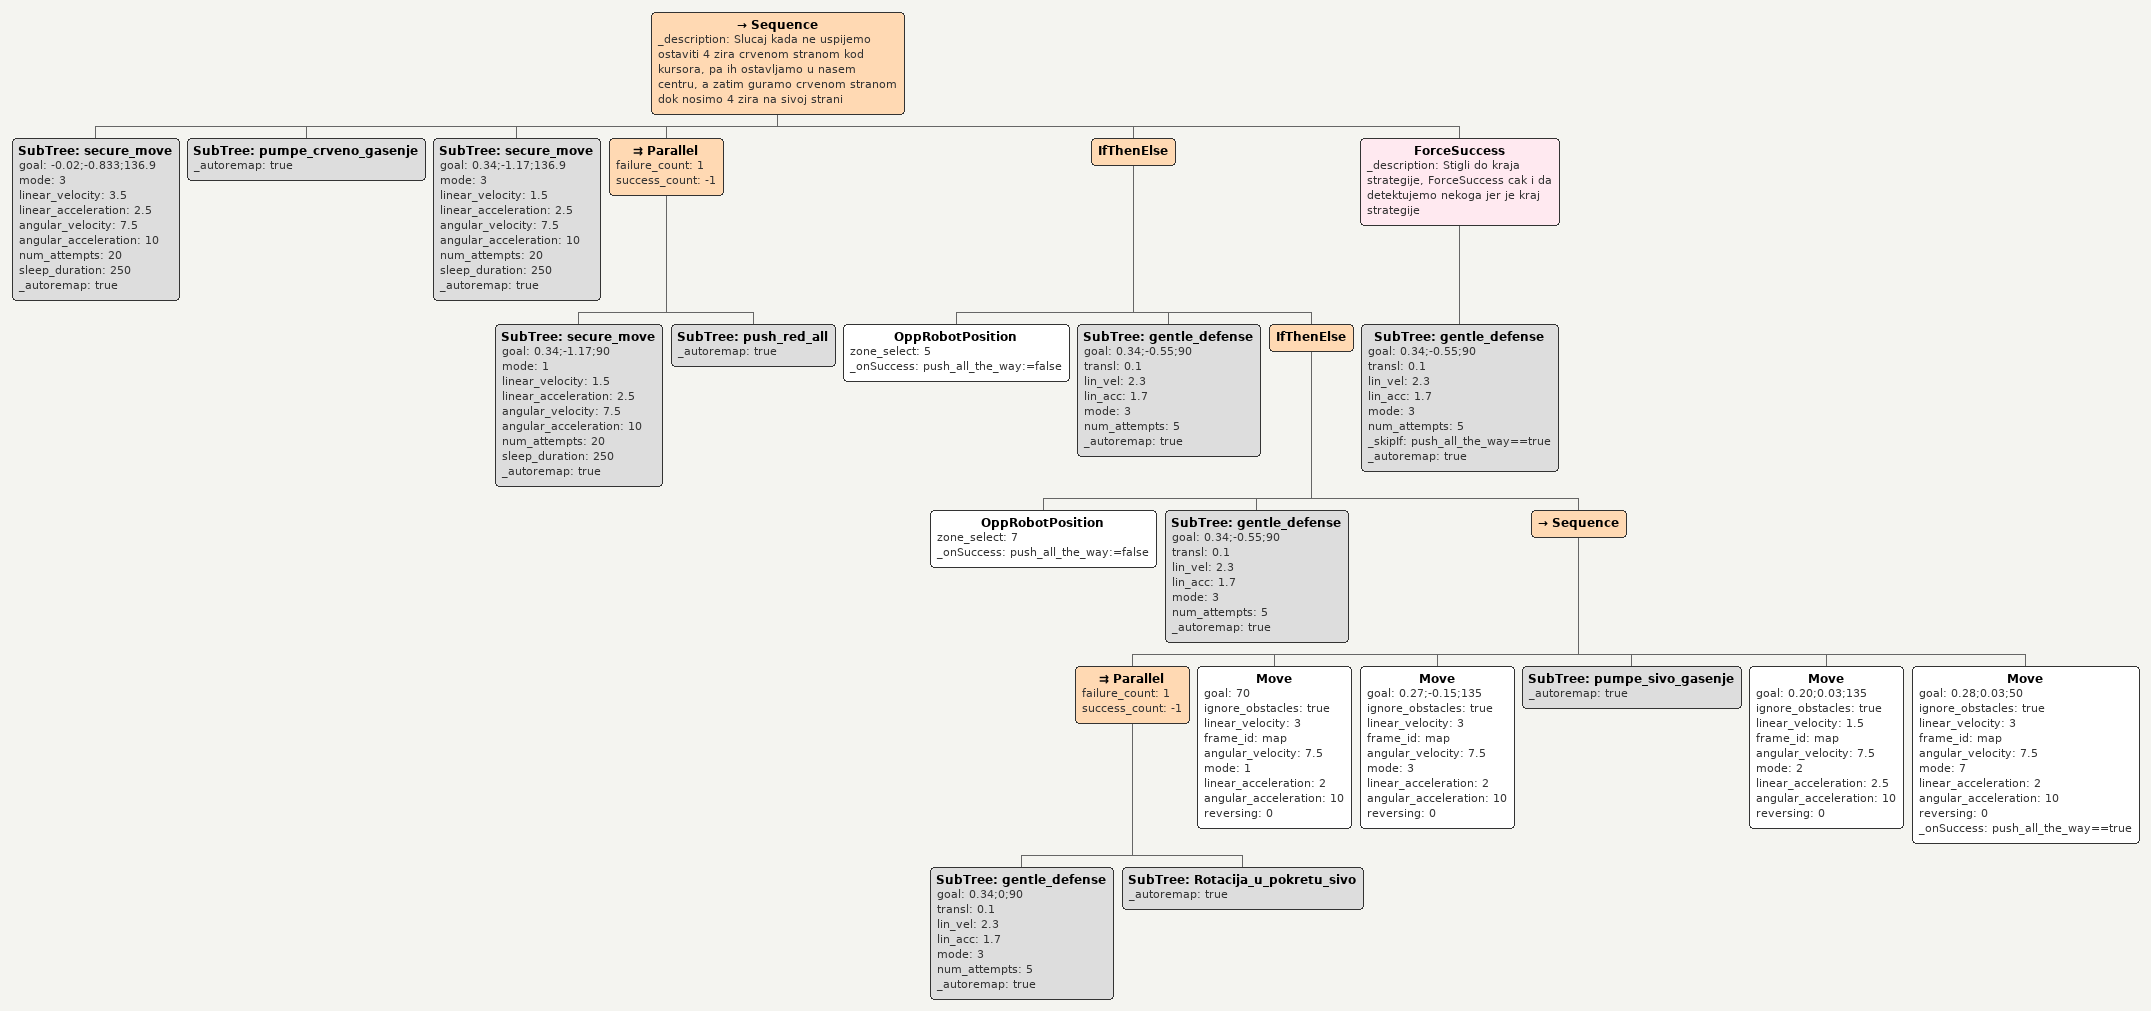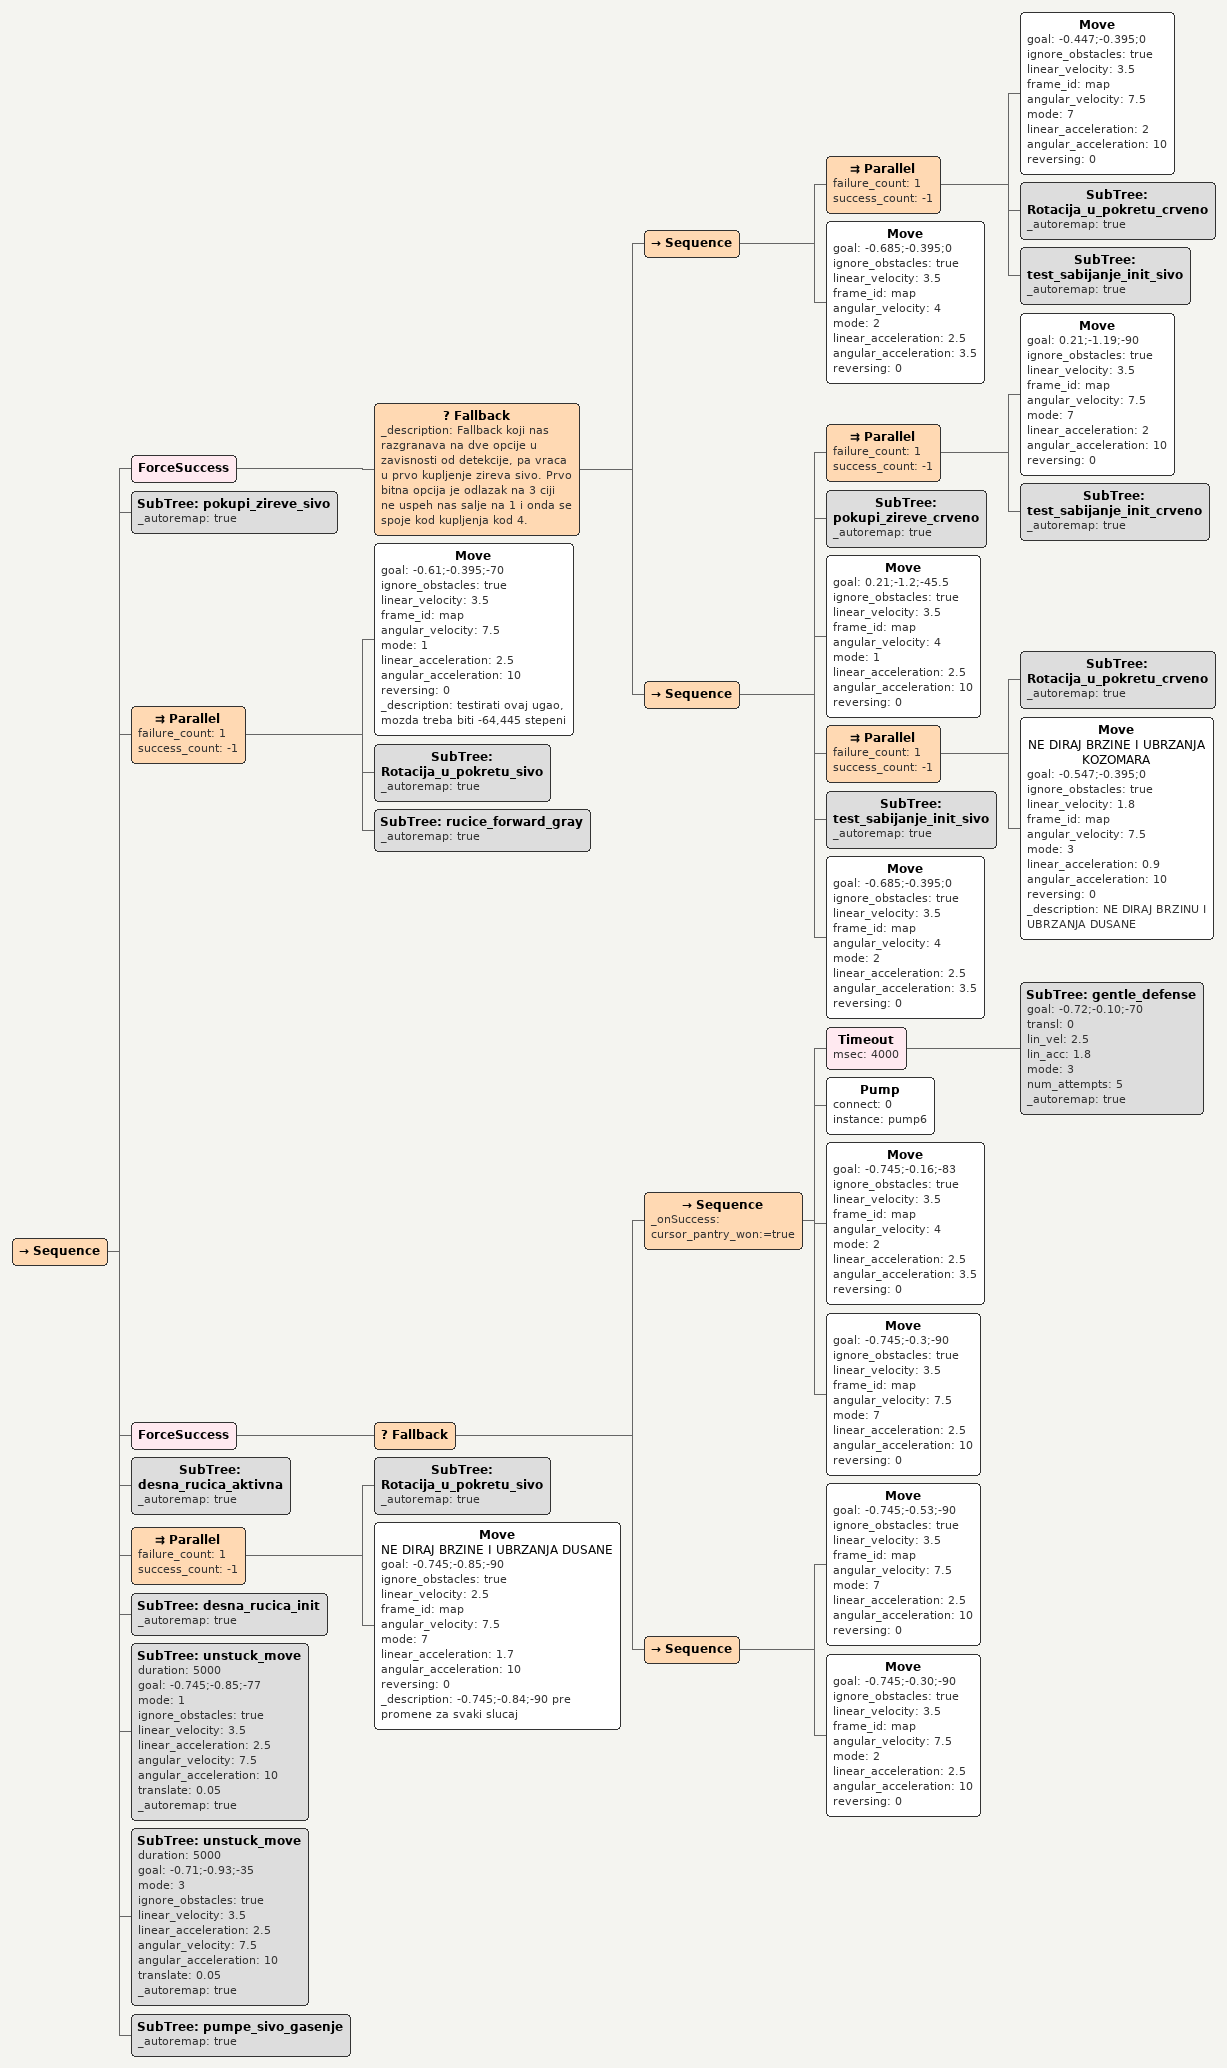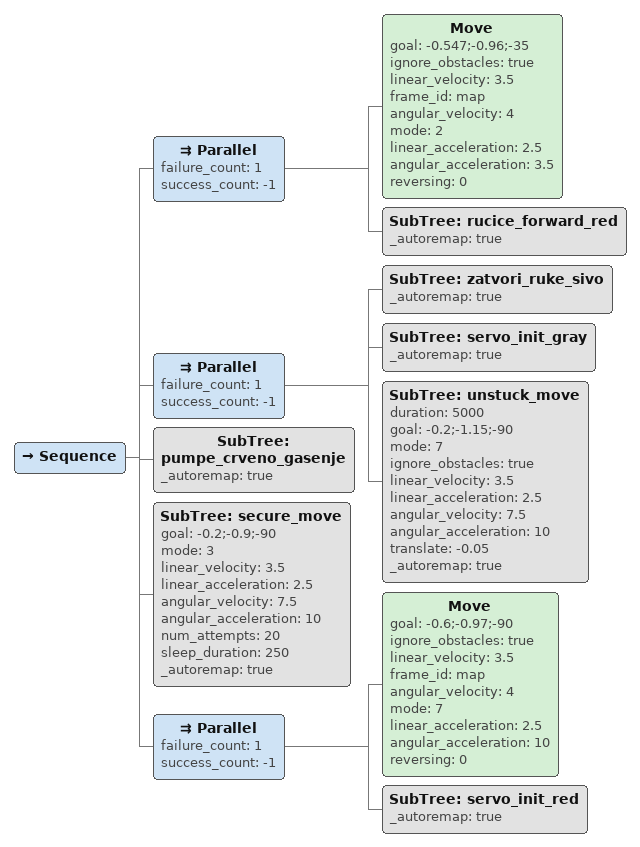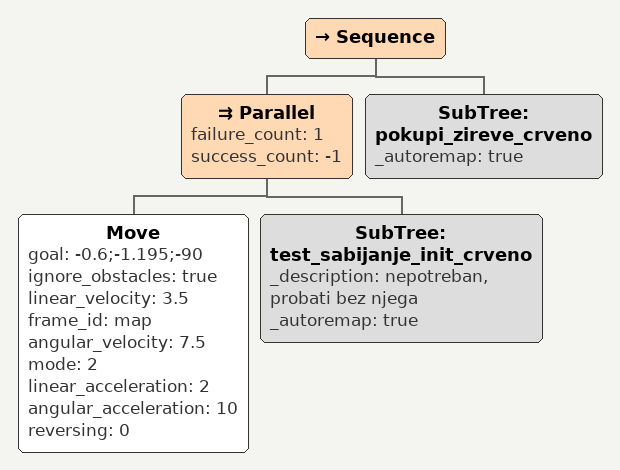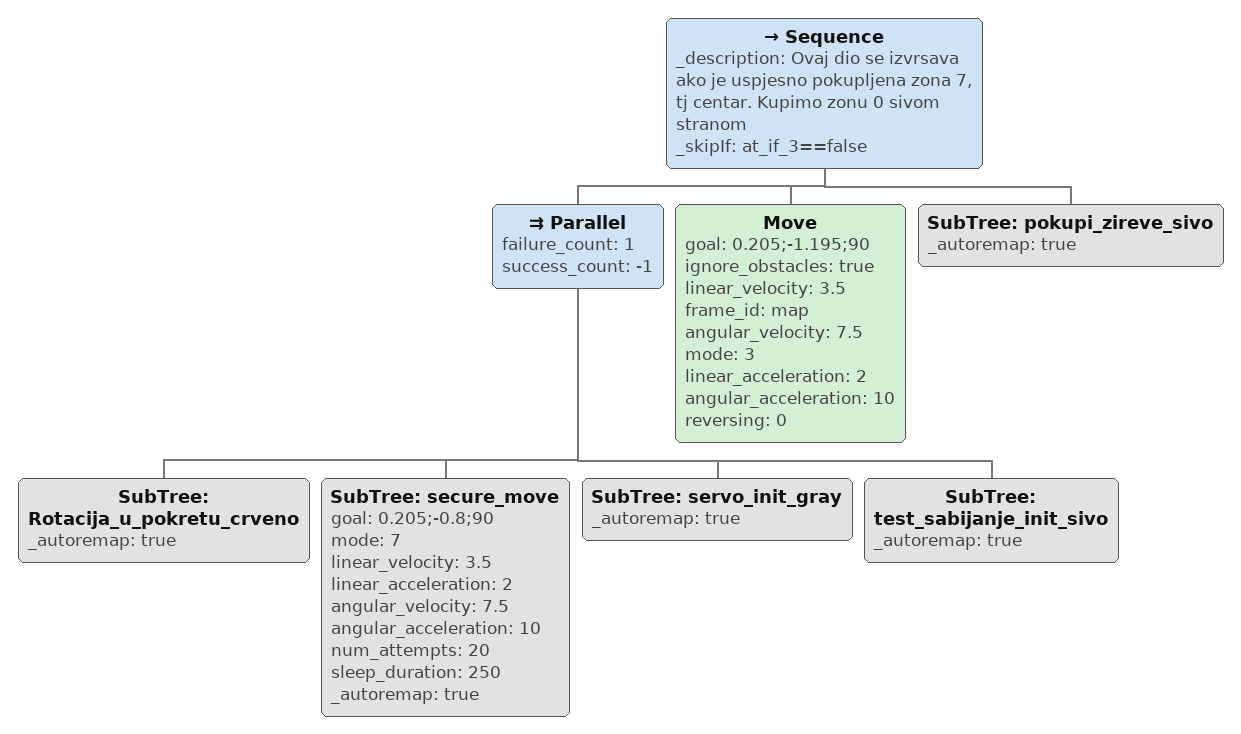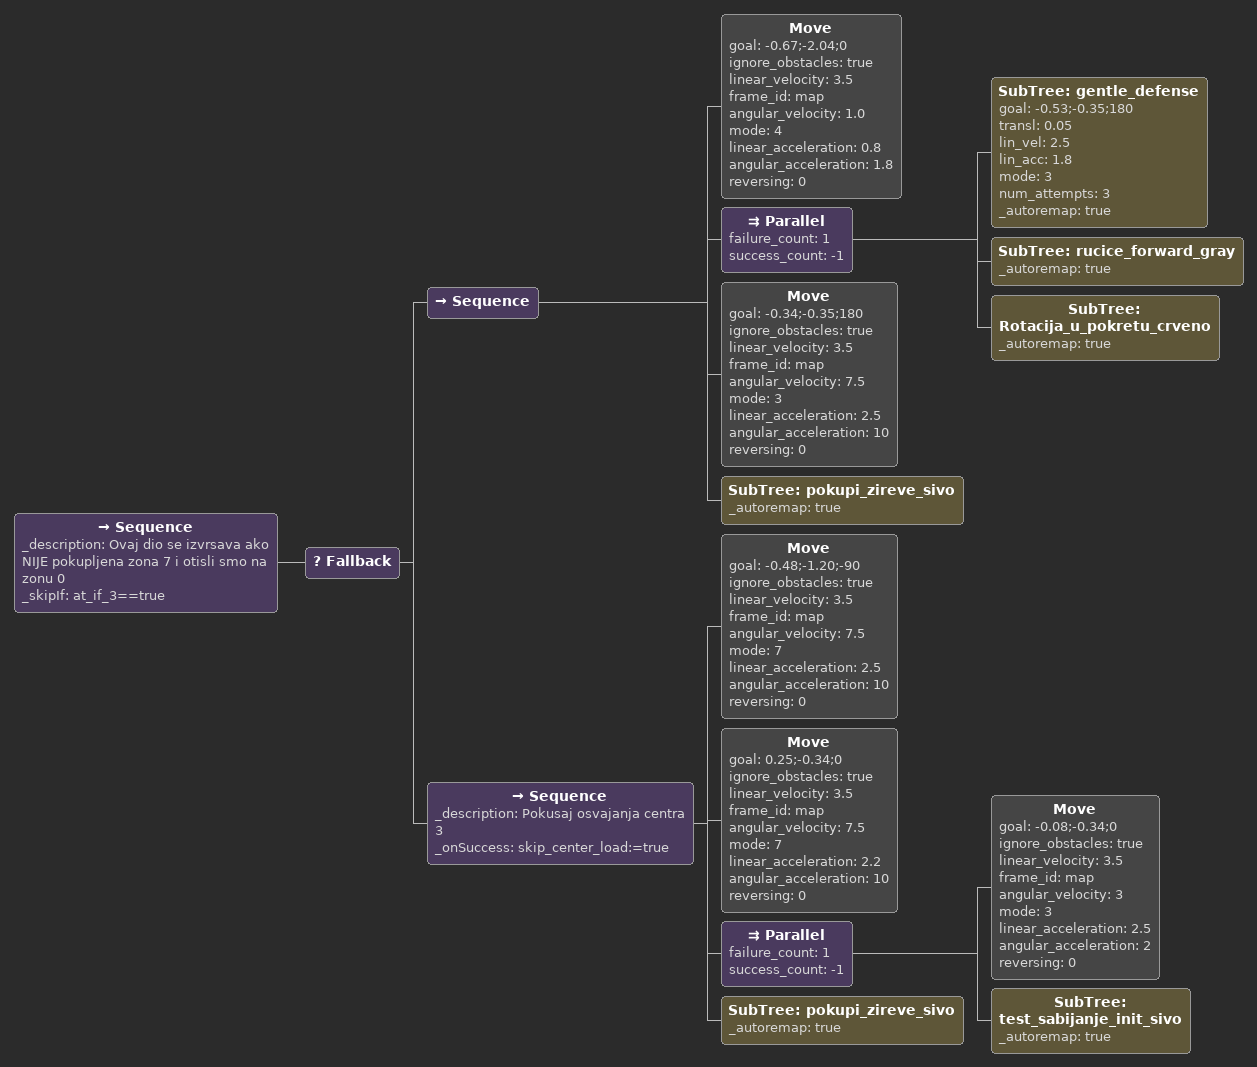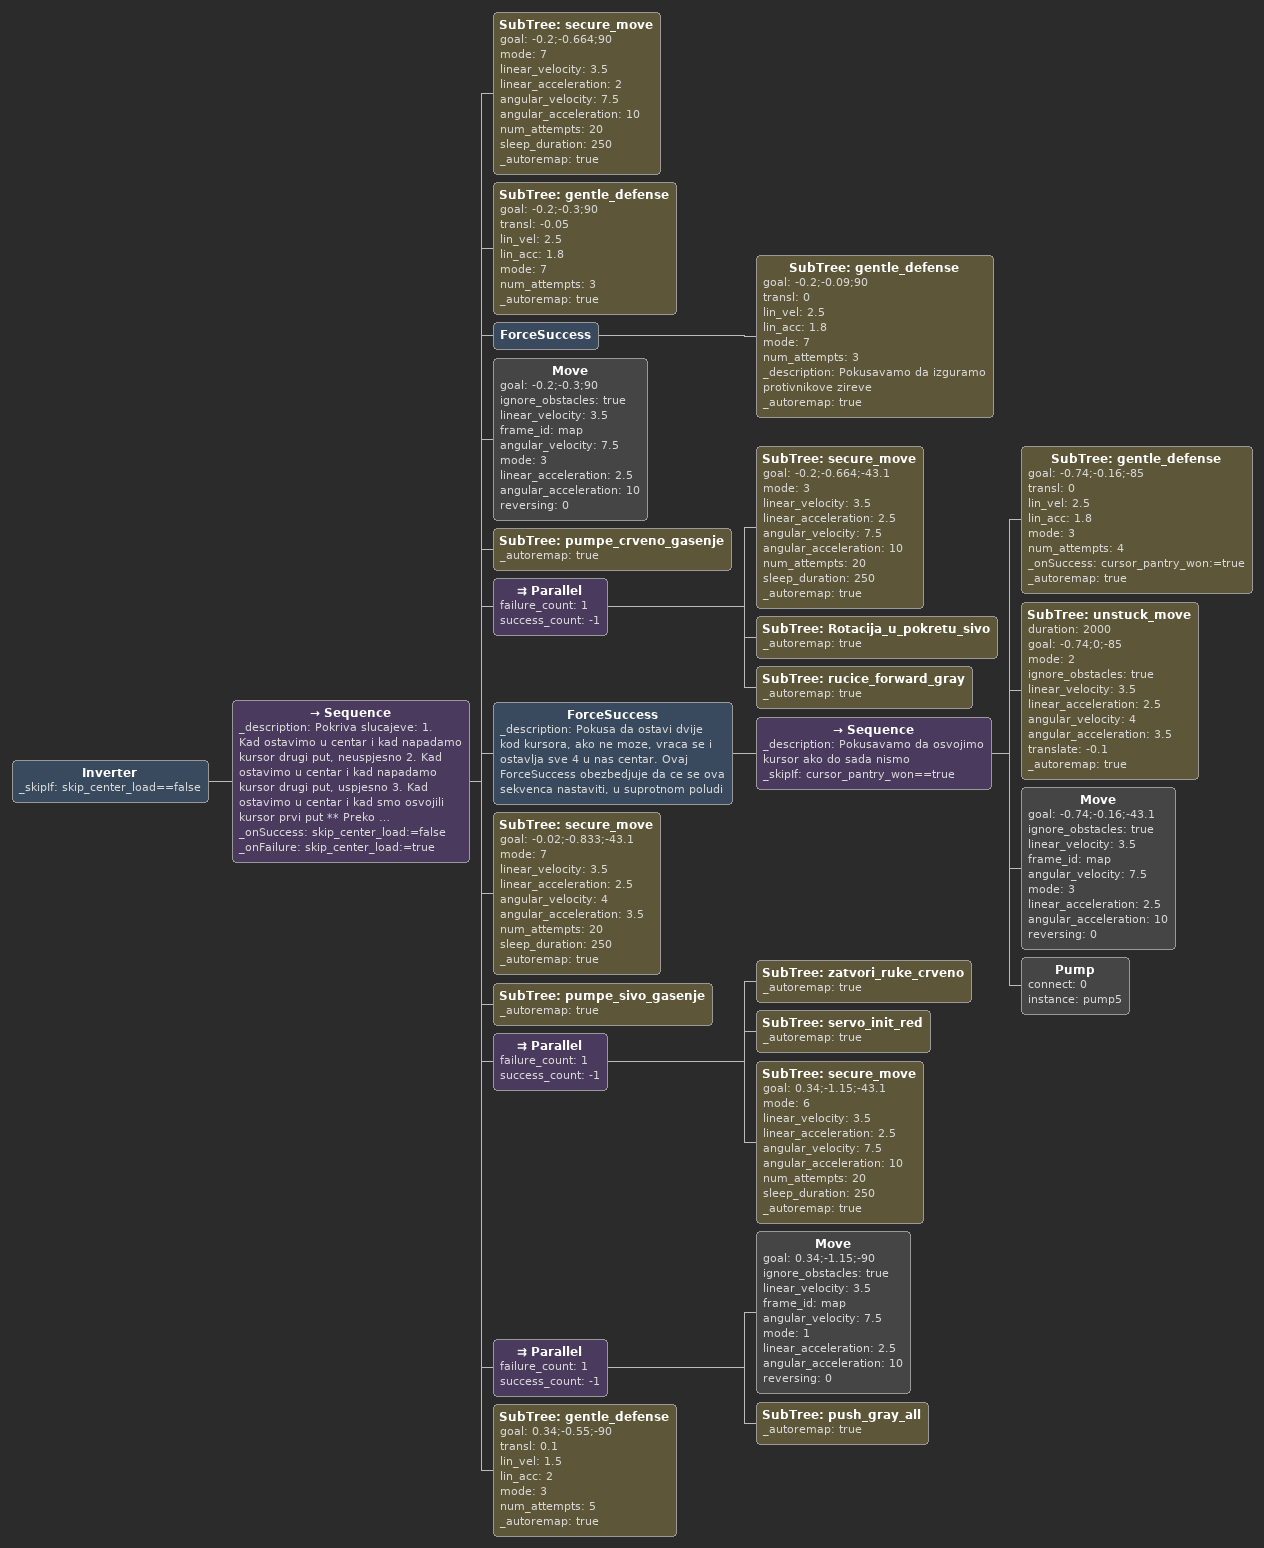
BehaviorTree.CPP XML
<Sequence _description="Slucaj kada ne uspijemo ostaviti 4 zira crvenom stranom kod kursora, pa ih ostavljamo u nasem centru, a zatim guramo crvenom stranom dok nosimo 4 zira na sivoj strani">
  <SubTree ID="secure_move" goal="-0.02;-0.833;136.9" mode="3" linear_velocity="3.5" linear_acceleration="2.5" angular_velocity="7.5" angular_acceleration="10" num_attempts="20" sleep_duration="250" _autoremap="true"/>
  <SubTree ID="pumpe_crveno_gasenje" _autoremap="true"/>
  <SubTree ID="secure_move" goal="0.34;-1.17;136.9" mode="3" linear_velocity="1.5" linear_acceleration="2.5" angular_velocity="7.5" angular_acceleration="10" num_attempts="20" sleep_duration="250" _autoremap="true"/>
  <Parallel failure_count="1" success_count="-1">
    <SubTree ID="secure_move" goal="0.34;-1.17;90" mode="1" linear_velocity="1.5" linear_acceleration="2.5" angular_velocity="7.5" angular_acceleration="10" num_attempts="20" sleep_duration="250" _autoremap="true"/>
    <SubTree ID="push_red_all" _autoremap="true"/>
  </Parallel>
  <IfThenElse>
    <OppRobotPosition zone_select="5" _onSuccess="push_all_the_way:=false"/>
    <SubTree ID="gentle_defense" goal="0.34;-0.55;90" transl="0.1" lin_vel="2.3" lin_acc="1.7" mode="3" num_attempts="5" _autoremap="true"/>
    <IfThenElse>
      <OppRobotPosition zone_select="7" _onSuccess="push_all_the_way:=false"/>
      <SubTree ID="gentle_defense" goal="0.34;-0.55;90" transl="0.1" lin_vel="2.3" lin_acc="1.7" mode="3" num_attempts="5" _autoremap="true"/>
      <Sequence>
        <Parallel failure_count="1" success_count="-1">
          <SubTree ID="gentle_defense" goal="0.34;0;90" transl="0.1" lin_vel="2.3" lin_acc="1.7" mode="3" num_attempts="5" _autoremap="true"/>
          <SubTree ID="Rotacija_u_pokretu_sivo" _autoremap="true"/>
        </Parallel>
        <Move goal="70" ignore_obstacles="true" linear_velocity="3" frame_id="map" angular_velocity="7.5" mode="1" linear_acceleration="2" angular_acceleration="10" reversing="0"/>
        <Move goal="0.27;-0.15;135" ignore_obstacles="true" linear_velocity="3" frame_id="map" angular_velocity="7.5" mode="3" linear_acceleration="2" angular_acceleration="10" reversing="0"/>
        <SubTree ID="pumpe_sivo_gasenje" _autoremap="true"/>
        <Move goal="0.20;0.03;135" ignore_obstacles="true" linear_velocity="1.5" frame_id="map" angular_velocity="7.5" mode="2" linear_acceleration="2.5" angular_acceleration="10" reversing="0"/>
        <Move goal="0.28;0.03;50" ignore_obstacles="true" linear_velocity="3" frame_id="map" angular_velocity="7.5" mode="7" linear_acceleration="2" angular_acceleration="10" reversing="0" _onSuccess="push_all_the_way==true"/>
      </Sequence>
    </IfThenElse>
  </IfThenElse>
  <ForceSuccess _description="Stigli do kraja strategije, ForceSuccess cak i da detektujemo nekoga jer je kraj strategije">
    <SubTree ID="gentle_defense" goal="0.34;-0.55;90" transl="0.1" lin_vel="2.3" lin_acc="1.7" mode="3" num_attempts="5" _skipIf="push_all_the_way==true" _autoremap="true"/>
  </ForceSuccess>
</Sequence>

<Sequence>
      <ForceSuccess>
        <Fallback _description="Fallback koji nas razgranava na dve opcije u zavisnosti od detekcije, pa vraca u prvo kupljenje zireva sivo. Prvo bitna opcija je odlazak na 3 ciji ne uspeh nas salje na 1 i onda se spoje kod kupljenja kod 4.">
          <Sequence>
            <Parallel failure_count="1" success_count="-1">
              <Move goal="-0.447;-0.395;0" ignore_obstacles="true" linear_velocity="3.5" frame_id="map" angular_velocity="7.5" mode="7" linear_acceleration="2" angular_acceleration="10" reversing="0"/>
              <SubTree ID="Rotacija_u_pokretu_crveno" _autoremap="true"/>
              <SubTree ID="test_sabijanje_init_sivo" _autoremap="true"/>
            </Parallel>
            <Move goal="-0.685;-0.395;0" ignore_obstacles="true" linear_velocity="3.5" frame_id="map" angular_velocity="4" mode="2" linear_acceleration="2.5" angular_acceleration="3.5" reversing="0"/>
          </Sequence>
          <Sequence>
            <Parallel failure_count="1" success_count="-1">
              <Move goal="0.21;-1.19;-90" ignore_obstacles="true" linear_velocity="3.5" frame_id="map" angular_velocity="7.5" mode="7" linear_acceleration="2" angular_acceleration="10" reversing="0"/>
              <SubTree ID="test_sabijanje_init_crveno" _autoremap="true"/>
            </Parallel>
            <SubTree ID="pokupi_zireve_crveno" _autoremap="true"/>
            <Move goal="0.21;-1.2;-45.5" ignore_obstacles="true" linear_velocity="3.5" frame_id="map" angular_velocity="4" mode="1" linear_acceleration="2.5" angular_acceleration="10" reversing="0"/>
            <Parallel failure_count="1" success_count="-1">
              <SubTree ID="Rotacija_u_pokretu_crveno" _autoremap="true"/>
              <Move name="NE DIRAJ BRZINE I UBRZANJA KOZOMARA" goal="-0.547;-0.395;0" ignore_obstacles="true" linear_velocity="1.8" frame_id="map" angular_velocity="7.5" mode="3" linear_acceleration="0.9" angular_acceleration="10" reversing="0" _description="NE DIRAJ BRZINU I UBRZANJA DUSANE
"/>
            </Parallel>
            <SubTree ID="test_sabijanje_init_sivo" _autoremap="true"/>
            <Move goal="-0.685;-0.395;0" ignore_obstacles="true" linear_velocity="3.5" frame_id="map" angular_velocity="4" mode="2" linear_acceleration="2.5" angular_acceleration="3.5" reversing="0"/>
          </Sequence>
        </Fallback>
      </ForceSuccess>
      <SubTree ID="pokupi_zireve_sivo" _autoremap="true"/>
      <Parallel failure_count="1" success_count="-1">
        <Move goal="-0.61;-0.395;-70" ignore_obstacles="true" linear_velocity="3.5" frame_id="map" angular_velocity="7.5" mode="1" linear_acceleration="2.5" angular_acceleration="10" reversing="0" _description="testirati ovaj ugao, mozda treba biti -64,445 stepeni"/>
        <SubTree ID="Rotacija_u_pokretu_sivo" _autoremap="true"/>
        <SubTree ID="rucice_forward_gray" _autoremap="true"/>
      </Parallel>
      <ForceSuccess>
        <Fallback>
          <Sequence _onSuccess="cursor_pantry_won:=true">
            <Timeout msec="4000">
              <SubTree ID="gentle_defense" goal="-0.72;-0.10;-70" transl="0" lin_vel="2.5" lin_acc="1.8" mode="3" num_attempts="5" _autoremap="true"/>
            </Timeout>
            <Pump connect="0" instance="pump6"/>
            <Move goal="-0.745;-0.16;-83" ignore_obstacles="true" linear_velocity="3.5" frame_id="map" angular_velocity="4" mode="2" linear_acceleration="2.5" angular_acceleration="3.5" reversing="0"/>
            <Move goal="-0.745;-0.3;-90" ignore_obstacles="true" linear_velocity="3.5" frame_id="map" angular_velocity="7.5" mode="7" linear_acceleration="2.5" angular_acceleration="10" reversing="0"/>
          </Sequence>
          <Sequence>
            <Move goal="-0.745;-0.53;-90" ignore_obstacles="true" linear_velocity="3.5" frame_id="map" angular_velocity="7.5" mode="7" linear_acceleration="2.5" angular_acceleration="10" reversing="0"/>
            <Move goal="-0.745;-0.30;-90" ignore_obstacles="true" linear_velocity="3.5" frame_id="map" angular_velocity="7.5" mode="2" linear_acceleration="2.5" angular_acceleration="10" reversing="0"/>
          </Sequence>
        </Fallback>
      </ForceSuccess>
      <SubTree ID="desna_rucica_aktivna" _autoremap="true"/>
      <Parallel failure_count="1" success_count="-1">
        <SubTree ID="Rotacija_u_pokretu_sivo" _autoremap="true"/>
        <Move name="NE DIRAJ BRZINE I UBRZANJA DUSANE" goal="-0.745;-0.85;-90" ignore_obstacles="true" linear_velocity="2.5" frame_id="map" angular_velocity="7.5" mode="7" linear_acceleration="1.7" angular_acceleration="10" reversing="0" _description="-0.745;-0.84;-90 pre promene za svaki slucaj"/>
      </Parallel>
      <SubTree ID="desna_rucica_init" _autoremap="true"/>
      <SubTree ID="unstuck_move" duration="5000" goal="-0.745;-0.85;-77" mode="1" ignore_obstacles="true" linear_velocity="3.5" linear_acceleration="2.5" angular_velocity="7.5" angular_acceleration="10" translate="0.05" _autoremap="true"/>
      <SubTree ID="unstuck_move" duration="5000" goal="-0.71;-0.93;-35" mode="3" ignore_obstacles="true" linear_velocity="3.5" linear_acceleration="2.5" angular_velocity="7.5" angular_acceleration="10" translate="0.05" _autoremap="true"/>
      <SubTree ID="pumpe_sivo_gasenje" _autoremap="true"/>
    </Sequence>

<Sequence>
  <Parallel failure_count="1" success_count="-1">
    <Move goal="-0.547;-0.96;-35" ignore_obstacles="true" linear_velocity="3.5" frame_id="map" angular_velocity="4" mode="2" linear_acceleration="2.5" angular_acceleration="3.5" reversing="0"/>
    <SubTree ID="rucice_forward_red" _autoremap="true"/>
  </Parallel>
  <Parallel failure_count="1" success_count="-1">
    <SubTree ID="zatvori_ruke_sivo" _autoremap="true"/>
    <SubTree ID="servo_init_gray" _autoremap="true"/>
    <SubTree ID="unstuck_move" duration="5000" goal="-0.2;-1.15;-90" mode="7" ignore_obstacles="true" linear_velocity="3.5" linear_acceleration="2.5" angular_velocity="7.5" angular_acceleration="10" translate="-0.05" _autoremap="true"/>
  </Parallel>
  <SubTree ID="pumpe_crveno_gasenje" _autoremap="true"/>
  <SubTree ID="secure_move" goal="-0.2;-0.9;-90" mode="3" linear_velocity="3.5" linear_acceleration="2.5" angular_velocity="7.5" angular_acceleration="10" num_attempts="20" sleep_duration="250" _autoremap="true"/>
  <Parallel failure_count="1" success_count="-1">
    <Move goal="-0.6;-0.97;-90" ignore_obstacles="true" linear_velocity="3.5" frame_id="map" angular_velocity="4" mode="7" linear_acceleration="2.5" angular_acceleration="10" reversing="0"/>
    <SubTree ID="servo_init_red" _autoremap="true"/>
  </Parallel>
</Sequence>

<Sequence>
  <Parallel failure_count="1" success_count="-1">
    <Move goal="-0.6;-1.195;-90" ignore_obstacles="true" linear_velocity="3.5" frame_id="map" angular_velocity="7.5" mode="2" linear_acceleration="2" angular_acceleration="10" reversing="0"/>
    <SubTree ID="test_sabijanje_init_crveno" _description="nepotreban, probati bez njega" _autoremap="true"/>
  </Parallel>
  <SubTree ID="pokupi_zireve_crveno" _autoremap="true"/>
</Sequence>

<Sequence _description="Ovaj dio se izvrsava ako je uspjesno pokupljena zona 7, tj centar. Kupimo zonu 0 sivom stranom" _skipIf="at_if_3==false">
  <Parallel failure_count="1" success_count="-1">
    <SubTree ID="Rotacija_u_pokretu_crveno" _autoremap="true"/>
    <SubTree ID="secure_move" goal="0.205;-0.8;90" mode="7" linear_velocity="3.5" linear_acceleration="2" angular_velocity="7.5" angular_acceleration="10" num_attempts="20" sleep_duration="250" _autoremap="true"/>
    <SubTree ID="servo_init_gray" _autoremap="true"/>
    <SubTree ID="test_sabijanje_init_sivo" _autoremap="true"/>
  </Parallel>
  <Move goal="0.205;-1.195;90" ignore_obstacles="true" linear_velocity="3.5" frame_id="map" angular_velocity="7.5" mode="3" linear_acceleration="2" angular_acceleration="10" reversing="0"/>
  <SubTree ID="pokupi_zireve_sivo" _autoremap="true"/>
</Sequence>

<Sequence _description="Ovaj dio se izvrsava ako NIJE pokupljena zona 7 i otisli smo na zonu 0
" _skipIf="at_if_3==true">
        <Fallback>
          <Sequence>
            <Move goal="-0.67;-2.04;0" ignore_obstacles="true" linear_velocity="3.5" frame_id="map" angular_velocity="1.0" mode="4" linear_acceleration="0.8" angular_acceleration="1.8" reversing="0"/>
            <Parallel failure_count="1" success_count="-1">
              <SubTree ID="gentle_defense" goal="-0.53;-0.35;180" transl="0.05" lin_vel="2.5" lin_acc="1.8" mode="3" num_attempts="3" _autoremap="true"/>
              <SubTree ID="rucice_forward_gray" _autoremap="true"/>
              <SubTree ID="Rotacija_u_pokretu_crveno" _autoremap="true"/>
            </Parallel>
            <Move goal="-0.34;-0.35;180" ignore_obstacles="true" linear_velocity="3.5" frame_id="map" angular_velocity="7.5" mode="3" linear_acceleration="2.5" angular_acceleration="10" reversing="0"/>
            <SubTree ID="pokupi_zireve_sivo" _autoremap="true"/>
          </Sequence>
          <Sequence _description="Pokusaj osvajanja centra 3" _onSuccess="skip_center_load:=true">
            <Move goal="-0.48;-1.20;-90" ignore_obstacles="true" linear_velocity="3.5" frame_id="map" angular_velocity="7.5" mode="7" linear_acceleration="2.5" angular_acceleration="10" reversing="0"/>
            <Move goal="0.25;-0.34;0" ignore_obstacles="true" linear_velocity="3.5" frame_id="map" angular_velocity="7.5" mode="7" linear_acceleration="2.2" angular_acceleration="10" reversing="0"/>
            <Parallel failure_count="1" success_count="-1">
              <Move goal="-0.08;-0.34;0" ignore_obstacles="true" linear_velocity="3.5" frame_id="map" angular_velocity="3" mode="3" linear_acceleration="2.5" angular_acceleration="2" reversing="0"/>
              <SubTree ID="test_sabijanje_init_sivo" _autoremap="true"/>
            </Parallel>
            <SubTree ID="pokupi_zireve_sivo" _autoremap="true"/>
          </Sequence>
        </Fallback>
      </Sequence>

<Inverter _skipIf="skip_center_load==false">
            <Sequence _description="Pokriva slucajeve:
1. Kad ostavimo u centar i kad napadamo kursor drugi put, neuspjesno
2. Kad ostavimo u centar i kad napadamo kursor drugi put, uspjesno
3. Kad ostavimo u centar i kad smo osvojili kursor prvi put
** Preko gentle_defence se prebacujemo na slucajeve kad nismo ostavili u centar" _onSuccess="skip_center_load:=false" _onFailure="skip_center_load:=true">
              <SubTree ID="secure_move" goal="-0.2;-0.664;90" mode="7" linear_velocity="3.5" linear_acceleration="2" angular_velocity="7.5" angular_acceleration="10" num_attempts="20" sleep_duration="250" _autoremap="true"/>
              <SubTree ID="gentle_defense" goal="-0.2;-0.3;90" transl="-0.05" lin_vel="2.5" lin_acc="1.8" mode="7" num_attempts="3" _autoremap="true"/>
              <ForceSuccess>
                <SubTree ID="gentle_defense" goal="-0.2;-0.09;90" transl="0" lin_vel="2.5" lin_acc="1.8" mode="7" num_attempts="3" _description="Pokusavamo da izguramo protivnikove zireve" _autoremap="true"/>
              </ForceSuccess>
              <Move goal="-0.2;-0.3;90" ignore_obstacles="true" linear_velocity="3.5" frame_id="map" angular_velocity="7.5" mode="3" linear_acceleration="2.5" angular_acceleration="10" reversing="0"/>
              <SubTree ID="pumpe_crveno_gasenje" _autoremap="true"/>
              <Parallel failure_count="1" success_count="-1">
                <SubTree ID="secure_move" goal="-0.2;-0.664;-43.1" mode="3" linear_velocity="3.5" linear_acceleration="2.5" angular_velocity="7.5" angular_acceleration="10" num_attempts="20" sleep_duration="250" _autoremap="true"/>
                <SubTree ID="Rotacija_u_pokretu_sivo" _autoremap="true"/>
                <SubTree ID="rucice_forward_gray" _autoremap="true"/>
              </Parallel>
              <ForceSuccess _description="Pokusa da ostavi dvije kod kursora, ako ne moze, vraca se i ostavlja sve 4 u nas centar. Ovaj ForceSuccess obezbedjuje da ce se ova sekvenca nastaviti, u suprotnom poludi">
                <Sequence _description="Pokusavamo da osvojimo kursor ako do sada nismo" _skipIf="cursor_pantry_won==true">
                  <SubTree ID="gentle_defense" goal="-0.74;-0.16;-85" transl="0" lin_vel="2.5" lin_acc="1.8" mode="3" num_attempts="4" _onSuccess="cursor_pantry_won:=true" _autoremap="true"/>
                  <SubTree ID="unstuck_move" duration="2000" goal="-0.74;0;-85" mode="2" ignore_obstacles="true" linear_velocity="3.5" linear_acceleration="2.5" angular_velocity="4" angular_acceleration="3.5" translate="-0.1" _autoremap="true"/>
                  <Move goal="-0.74;-0.16;-43.1" ignore_obstacles="true" linear_velocity="3.5" frame_id="map" angular_velocity="7.5" mode="3" linear_acceleration="2.5" angular_acceleration="10" reversing="0"/>
                  <Pump connect="0" instance="pump5"/>
                </Sequence>
              </ForceSuccess>
              <SubTree ID="secure_move" goal="-0.02;-0.833;-43.1" mode="7" linear_velocity="3.5" linear_acceleration="2.5" angular_velocity="4" angular_acceleration="3.5" num_attempts="20" sleep_duration="250" _autoremap="true"/>
              <SubTree ID="pumpe_sivo_gasenje" _autoremap="true"/>
              <Parallel failure_count="1" success_count="-1">
                <SubTree ID="zatvori_ruke_crveno" _autoremap="true"/>
                <SubTree ID="servo_init_red" _autoremap="true"/>
                <SubTree ID="secure_move" goal="0.34;-1.15;-43.1" mode="6" linear_velocity="3.5" linear_acceleration="2.5" angular_velocity="7.5" angular_acceleration="10" num_attempts="20" sleep_duration="250" _autoremap="true"/>
              </Parallel>
              <Parallel failure_count="1" success_count="-1">
                <Move goal="0.34;-1.15;-90" ignore_obstacles="true" linear_velocity="3.5" frame_id="map" angular_velocity="7.5" mode="1" linear_acceleration="2.5" angular_acceleration="10" reversing="0"/>
                <SubTree ID="push_gray_all" _autoremap="true"/>
              </Parallel>
              <SubTree ID="gentle_defense" goal="0.34;-0.55;-90" transl="0.1" lin_vel="1.5" lin_acc="2" mode="3" num_attempts="5" _autoremap="true"/>
            </Sequence>
          </Inverter>
